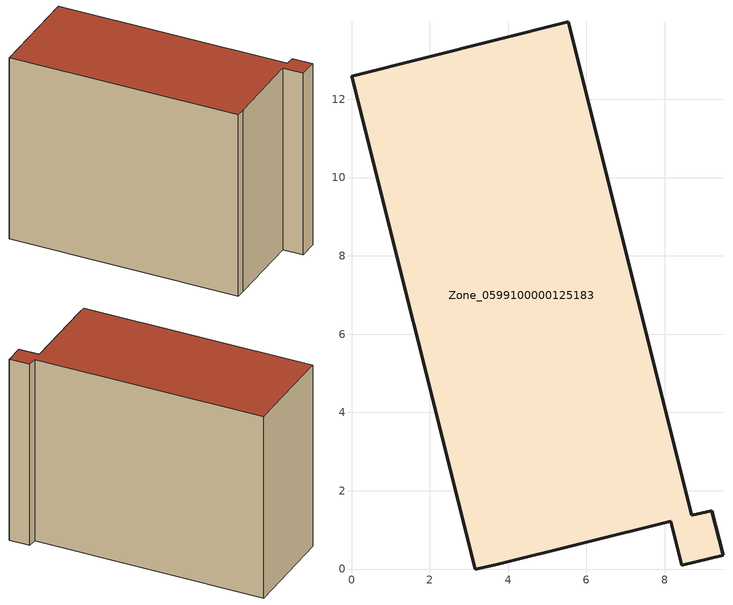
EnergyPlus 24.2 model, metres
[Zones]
Zone_0599100000125183
 floor ground (C_G): 8.69,1.38 9.21,1.49 9.49,0.36 8.44,0.1 8.15,1.22 3.68,0.11 3.16,0 0,12.59 5.53,13.98 z0
 wall outside (C_F): 3.16,0 3.68,0.11 8.15,1.22 8.44,0.1 9.49,0.36 9.21,1.49 8.69,1.38 5.53,13.98 0,12.59 3.16,0 z0:10.76
 roof outside (C_R): 5.53,13.98 0,12.59 3.16,0 3.68,0.11 8.15,1.22 8.44,0.1 9.49,0.36 9.21,1.49 8.69,1.38 z10.76
[BUILDING]
Pand.0599100000125183: North Axis=0; Terrain=City; Loads Convergence Tolerance Value=0.04; Temperature Convergence Tolerance Value=0.4; Solar Distribution=FullExterior; Maximum Number of Warmup Days=25; Minimum Number of Warmup Days=1
[Site:Location]
Rotterdam.The.Hague.AP_ZH_NLD Design_Conditions: Latitude=51.96; Longitude=4.45; Time Zone=1; Elevation=-4.5
[SITE:GROUNDTEMPERATURE:BUILDINGSURFACE]
18, 18, 18, 18, 18, 18, 18, 18, 18, 18, 18, 18
[MATERIAL] Thermal Absorptance=0.9; Solar Absorptance=0.7; Visible Absorptance=0.7
Name | Roughness | Thickness | Conductivity | Density | Specific Heat
G.TI.1992-2005 | MediumSmooth | 0.15 | 0.06 | 540 | 1210
F.TI.1992-2005 | Rough | 0.3 | 0.12 | 1920 | 840
R.TI.1992-2005 | MediumRough | 0.2 | 0.08 | 1500 | 1000
[CONSTRUCTION]
C_G: G.TI.1992-2005
C_F: F.TI.1992-2005
C_R: R.TI.1992-2005
[ZONE]
Zone_0599100000125183: Type=1; Multiplier=1; Ceiling Height=Autocalculate; Volume=Autocalculate; Floor Area=autocalculate; Part of Total Floor Area=Yes
[ZONEINFILTRATION:DESIGNFLOWRATE]
Infil_Zone_0599100000125183: Zone or ZoneList or Space or SpaceList=Zone_0599100000125183; Schedule=AlwaysOn; Design Flow Rate Calculation Method=Flow/Area; Flow Rate per Floor Area=0.0015; Constant Term Coefficient=1; Temperature Term Coefficient=0; Velocity Term Coefficient=0; Velocity Squared Term Coefficient=0
[HVACTEMPLATE:ZONE:IDEALLOADSAIRSYSTEM]
Zone_0599100000125183: Maximum Heating Supply Air Temperature=50; Minimum Cooling Supply Air Temperature=13; Maximum Heating Supply Air Humidity Ratio=0.0156; Minimum Cooling Supply Air Humidity Ratio=0.0077; Heating Limit=NoLimit; Cooling Limit=NoLimit; Dehumidification Control Type=ConstantSensibleHeatRatio; Cooling Sensible Heat Ratio=0.7; Dehumidification Setpoint=60; Humidification Control Type=None; Humidification Setpoint=30; Outdoor Air Method=None; Outdoor Air Flow Rate per Person=0.00944; Outdoor Air Flow Rate per Zone Floor Area=0; Outdoor Air Flow Rate per Zone=0; Demand Controlled Ventilation Type=None; Outdoor Air Economizer Type=NoEconomizer; Heat Recovery Type=None; Sensible Heat Recovery Effectiveness=0.7; Latent Heat Recovery Effectiveness=0.65
[ZONECONTROL:THERMOSTAT]
ThermostatControl_Zone_0599100000125183: Zone or ZoneList=Zone_0599100000125183; Control Type Schedule=DualSetpointControlType; Control 1=Thermostat_Zone_0599100000125183; Temperature Difference Between Cutout And Setpoint=0
[THERMOSTATSETPOINT:DUALSETPOINT]
Thermostat_Zone_0599100000125183: Heating Setpoint Temperature Schedule=HeatingSetpoint_Zone_0599100000125183; Cooling Setpoint Temperature Schedule=CoolingSetpoint_Zone_0599100000125183
[SCHEDULE:COMPACT]
HeatingSetpoint_Zone_0599100000125183: Through: 12/31, For: AllDays, Until: 24:00, 21
CoolingSetpoint_Zone_0599100000125183: Through: 12/31, For: AllDays, Until: 24:00, 24
DualSetpointControlType: Through: 12/31, For: AllDays, Until: 24:00, 4
AlwaysOn: Through: 12/31, For: AllDays, Until: 24:00, 1
